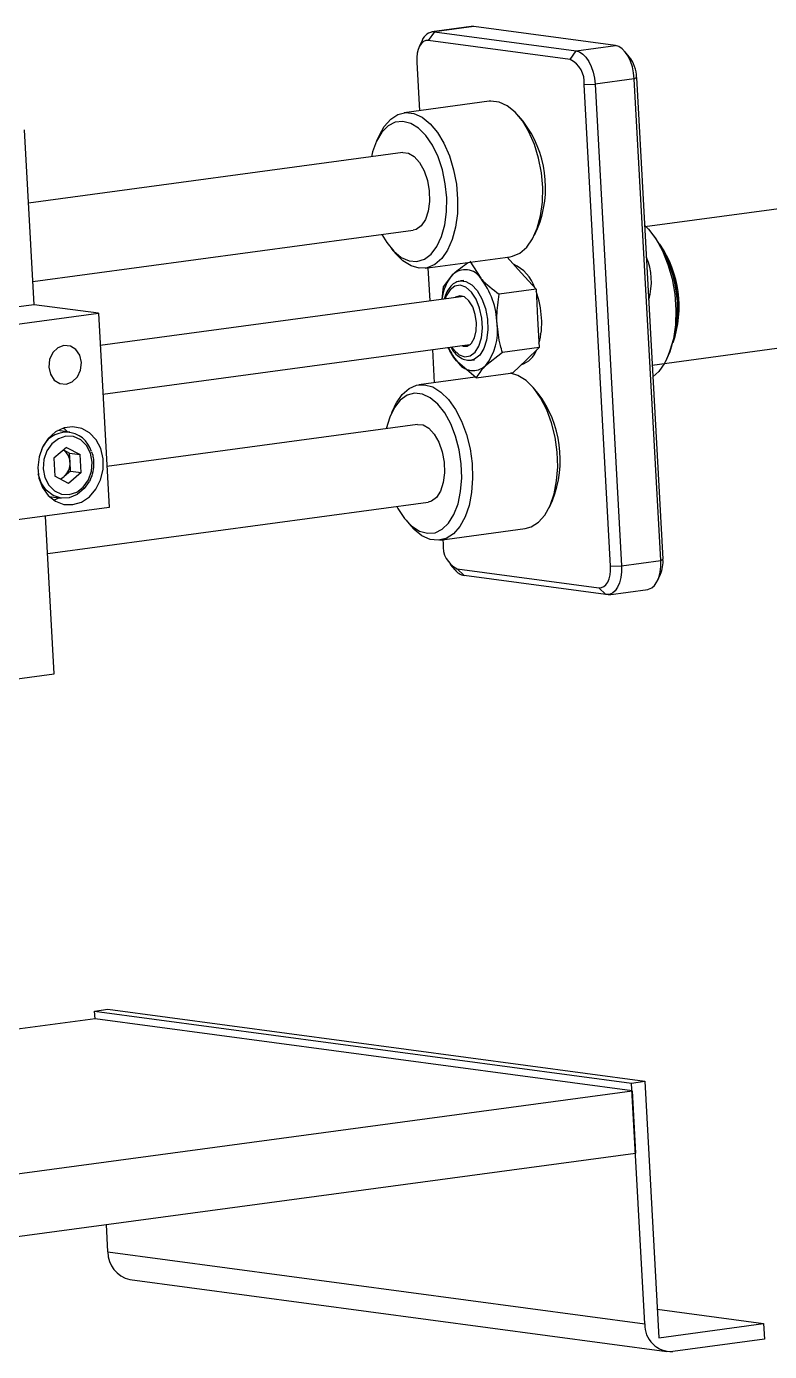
# Model space of a CAD drawing. Header units: millimetres. Extents: x 15 to 589, y 5 to 415.
# Drawn here: x 281.8 to 329.2, y 163.3 to 247.8 of the extents above; entities that cross this region are included whole.
import ezdxf

# ---------------------------------------------------------------- set-up
doc = ezdxf.new("R2010")
doc.units = ezdxf.units.MM
doc.layers.get('0').update_dxf_attribs({"lineweight": 25})

msp = doc.modelspace()

# ---------------------------------------------------------------- linework, layer by layer
at = {"color": 18, "linetype": 'Continuous', "lineweight": 25, "true_color": 0x000000}
for p, q in [((310.172, 247.827), (307.668, 247.489)), ((310.331, 247.827), (307.827, 247.489)), ((310.331, 247.827), (310.172, 247.827)), ((319.371, 246.615), (310.331, 247.827)), ((307.046, 246.938), (306.851, 246.524)), ((307.827, 247.489), (307.436, 246.937)), ((316.477, 245.725), (307.436, 246.937)), ((307.827, 247.489), (316.867, 246.277)), ((316.477, 245.725), (316.867, 246.277)), ((316.867, 246.277), (319.371, 246.615)), ((320.256, 245.901), (319.958, 246.248)), ((306.696, 245.561), (306.866, 242.454)), ((320.576, 244.486), (318.071, 244.148)), ((320.576, 244.486), (320.719, 244.579)), ((322.259, 213.768), (320.576, 244.486)), ((320.719, 244.579), (322.402, 213.861)), ((317.38, 244.128), (318.071, 244.148)), ((319.063, 213.41), (317.38, 244.128)), ((318.071, 244.148), (319.754, 213.43)), ((311.318, 243.055), (305.892, 242.322)), ((378.281, 242.751), (321.241, 235.054)), ((377.802, 242.687), (321.241, 235.054)), ((313.48, 241.791), (313.182, 242.138)), ((282.297, 230.086), (281.686, 241.234)), ((304.339, 240.945), (304.143, 240.531)), ((305.809, 239.789), (281.942, 236.568)), ((314.21, 234.522), (314.405, 234.936)), ((282.216, 231.559), (306.478, 234.834)), ((305.068, 233.676), (305.366, 233.329)), ((321.724, 226.239), (378.979, 233.966)), ((321.724, 226.239), (378.979, 233.966)), ((307.23, 232.412), (312.656, 233.145)), ((307.415, 232.437), (307.531, 230.328)), ((310.08, 232.854), (310.779, 231.772)), ((313.367, 232.121), (312.471, 233.12)), ((308.401, 231.233), (308.998, 232.011)), ((309.7, 231.63), (309.491, 231.601)), ((314.308, 231.072), (313.367, 232.121)), ((308.315, 230.434), (308.401, 231.233)), ((314.308, 231.072), (311.962, 230.756)), ((314.308, 231.072), (314.41, 229.213)), ((282.297, 230.086), (277.706, 229.467)), ((286.406, 229.536), (282.297, 230.086)), ((309.677, 230.617), (286.518, 227.492)), ((262.615, 226.325), (286.406, 229.536)), ((286.406, 229.536), (287.085, 217.149)), ((314.41, 229.213), (314.512, 227.354)), ((286.688, 224.387), (310.092, 227.545)), ((314.512, 227.354), (312.166, 227.037)), ((313.672, 226.543), (314.512, 227.354)), ((307.701, 227.223), (307.816, 225.113)), ((310.174, 226.547), (310.382, 226.575)), ((312.166, 227.037), (311.084, 226.194)), ((312.833, 225.733), (313.672, 226.543)), ((310.487, 225.416), (309.304, 226.433)), ((312.833, 225.733), (312.676, 225.712)), ((310.43, 225.466), (306.842, 224.981)), ((314.43, 224.45), (314.132, 224.797)), ((305.288, 223.604), (305.093, 223.19)), ((306.759, 222.448), (286.941, 219.773)), ((284.58, 221.962), (283.821, 222.064)), ((284.371, 220.988), (283.564, 220.299)), ((284.175, 220.82), (284.557, 220.618)), ((284.371, 220.988), (285.242, 220.526)), ((284.557, 220.618), (285.242, 220.526)), ((284.589, 220.043), (284.557, 220.618)), ((283.564, 220.299), (283.627, 219.15)), ((284.62, 219.468), (284.589, 220.043)), ((285.305, 219.376), (285.242, 220.526)), ((284.497, 218.688), (283.627, 219.15)), ((284.216, 219.124), (284.009, 218.947)), ((284.62, 219.468), (284.216, 219.124)), ((285.305, 219.376), (284.497, 218.688)), ((284.62, 219.468), (285.305, 219.376)), ((283.166, 214.218), (307.428, 217.492)), ((283.256, 217.852), (284.015, 217.75)), ((315.159, 217.181), (315.355, 217.595)), ((287.085, 217.149), (263.293, 213.938)), ((283.586, 206.552), (283.036, 216.603)), ((306.018, 216.335), (306.316, 215.988)), ((308.18, 215.071), (313.606, 215.804)), ((308.365, 215.096), (308.379, 214.843)), ((322.259, 213.768), (322.402, 213.861)), ((308.842, 213.521), (309.14, 213.173)), ((309.282, 213.246), (318.322, 212.034)), ((309.727, 212.807), (309.282, 213.246)), ((319.063, 213.41), (319.754, 213.43)), ((319.754, 213.43), (322.259, 213.768)), ((318.767, 211.595), (309.727, 212.807)), ((322.052, 212.483), (322.247, 212.898)), ((318.322, 212.034), (318.767, 211.595)), ((318.926, 211.594), (321.43, 211.932)), ((278.577, 205.876), (283.586, 206.552)), ((286.161, 185.039), (286.996, 185.152)), ((286.996, 185.152), (321.24, 180.56)), ((286.188, 184.544), (280.764, 183.812)), ((286.161, 185.039), (320.405, 180.448)), ((286.188, 184.544), (286.161, 185.039)), ((320.432, 179.952), (286.188, 184.544)), ((320.405, 180.448), (321.24, 180.56)), ((321.246, 165.088), (320.405, 180.448)), ((321.24, 180.56), (322.135, 164.21)), ((274.519, 173.756), (320.432, 179.952)), ((320.432, 179.952), (320.649, 175.988)), ((274.736, 169.793), (320.649, 175.988)), ((287.003, 169.68), (286.906, 171.435)), ((287.003, 169.68), (321.246, 165.088)), ((288.406, 167.923), (322.65, 163.331)), ((322.036, 166.02), (328.813, 165.111)), ((322.135, 164.21), (328.813, 165.111)), ((328.813, 165.111), (328.868, 164.12)), ((328.868, 164.12), (323.024, 163.332))]:
    msp.add_line(p, q, dxfattribs=at)
at = {"color": 18, "true_color": 0x000000}
msp.add_line((310.487, 225.416), (312.676, 225.712), dxfattribs=at)
at = {"color": 18, "linetype": 'Continuous', "lineweight": 25, "true_color": 0x000000, "flags": 128}
for points in [[(307.436, 246.937), (307.278, 246.93), (307.128, 246.866), (306.994, 246.748), (306.879, 246.58), (306.789, 246.368), (306.727, 246.121), (306.696, 245.849), (306.696, 245.561)], [(316.867, 246.277), (317.083, 246.21), (317.295, 246.07), (317.494, 245.861), (317.674, 245.592), (317.826, 245.274), (317.946, 244.918), (318.029, 244.537), (318.071, 244.148)], [(320.576, 244.486), (320.533, 244.875), (320.451, 245.256), (320.331, 245.612), (320.178, 245.93), (319.998, 246.199), (319.799, 246.408), (319.587, 246.548), (319.371, 246.615)], [(312.656, 233.145), (312.8, 233.172), (313.283, 233.38), (313.719, 233.759), (314.093, 234.294), (314.39, 234.967), (314.601, 235.754), (314.717, 236.625), (314.735, 237.55), (314.653, 238.494), (314.475, 239.424), (314.207, 240.306), (313.858, 241.109), (313.442, 241.803), (312.974, 242.363), (312.47, 242.768), (311.948, 243.005), (311.428, 243.065), (311.318, 243.055)], [(304.48, 234.564), (304.789, 234.043), (305.234, 233.496), (305.717, 233.104), (306.217, 232.885), (306.714, 232.848), (307.188, 232.993), (307.618, 233.314), (307.989, 233.8), (308.284, 234.429), (308.491, 235.176), (308.603, 236.01), (308.613, 236.898), (308.523, 237.803), (308.335, 238.687), (308.057, 239.515), (307.701, 240.253), (307.281, 240.871), (306.815, 241.343), (306.321, 241.649), (305.82, 241.778), (305.332, 241.725), (304.878, 241.49), (304.475, 241.085), (304.14, 240.524), (303.888, 239.833), (303.811, 239.519)], [(304.339, 240.945), (304.633, 241.459), (305.04, 241.918), (305.502, 242.213), (306.002, 242.333), (306.522, 242.273), (307.043, 242.036), (307.548, 241.63), (308.016, 241.07), (308.432, 240.377), (308.78, 239.574), (309.049, 238.692), (309.227, 237.762), (309.309, 236.817), (309.291, 235.893), (309.175, 235.022), (308.964, 234.235), (308.667, 233.562), (308.293, 233.026), (307.857, 232.647), (307.374, 232.439), (306.862, 232.409), (306.338, 232.558), (305.823, 232.881), (305.366, 233.329)], [(305.809, 239.789), (306.17, 239.75), (306.54, 239.532), (306.881, 239.149), (307.167, 238.63), (307.377, 238.013), (307.496, 237.344), (307.515, 236.673), (307.432, 236.049), (307.253, 235.518), (306.992, 235.121), (306.668, 234.886), (306.478, 234.834)], [(321.235, 235.154), (321.485, 234.9), (321.96, 234.274), (322.377, 233.518), (322.722, 232.659), (322.984, 231.725), (323.153, 230.75), (323.224, 229.765), (323.195, 228.805), (323.065, 227.902), (322.841, 227.086), (322.528, 226.387), (322.139, 225.827), (321.765, 225.48)], [(309.489, 231.601), (309.83, 231.571), (310.209, 231.362), (310.56, 230.984), (310.857, 230.464), (311.078, 229.84), (311.207, 229.16), (311.233, 228.474), (311.156, 227.832), (310.981, 227.282), (310.721, 226.866)], [(310.425, 227.054), (310.669, 227.45), (310.828, 227.976), (310.89, 228.588), (310.849, 229.237), (310.709, 229.871), (310.481, 230.438), (310.183, 230.892), (309.84, 231.197), (309.48, 231.327), (309.132, 231.273), (308.823, 231.038), (308.579, 230.642), (308.509, 230.46)], [(310.19, 227.639), (310.384, 227.972), (310.496, 228.421), (310.513, 228.939), (310.434, 229.468), (310.268, 229.951), (310.031, 230.336), (309.75, 230.581), (309.456, 230.661), (309.18, 230.565), (309.156, 230.547)], [(284.341, 225.014), (284.735, 225.162), (285.059, 225.477), (285.263, 225.909), (285.317, 226.394), (285.211, 226.857), (284.963, 227.228), (284.61, 227.451), (284.205, 227.492), (283.811, 227.343), (283.488, 227.029), (283.283, 226.597), (283.23, 226.112), (283.335, 225.649), (283.583, 225.278), (283.937, 225.055), (284.341, 225.014)], [(308.924, 227.388), (309.064, 227.2), (309.407, 226.895), (309.767, 226.765), (310.116, 226.819), (310.425, 227.054)], [(310.721, 226.866), (310.394, 226.612), (310.187, 226.549)], [(313.606, 215.804), (314.002, 215.915), (314.463, 216.212), (314.869, 216.673), (315.205, 217.281), (315.459, 218.016), (315.623, 218.849), (315.689, 219.752), (315.655, 220.69), (315.524, 221.632), (315.298, 222.542), (314.988, 223.387), (314.603, 224.137), (314.159, 224.766), (313.67, 225.249), (313.154, 225.57), (312.676, 225.712)], [(305.288, 223.604), (305.401, 223.825), (305.774, 224.363), (306.21, 224.743), (306.693, 224.953), (307.205, 224.985), (307.728, 224.838), (308.244, 224.517), (308.732, 224.033), (309.177, 223.405), (309.562, 222.655), (309.872, 221.809), (310.097, 220.9), (310.229, 219.958), (310.262, 219.019), (310.196, 218.117), (310.033, 217.283), (309.779, 216.549), (309.443, 215.94), (309.037, 215.479), (308.575, 215.183), (308.076, 215.061), (307.556, 215.119), (307.034, 215.354), (306.529, 215.758), (306.316, 215.988)], [(305.43, 217.223), (305.505, 217.083), (305.92, 216.455), (306.383, 215.971), (306.875, 215.65), (307.377, 215.506), (307.866, 215.545), (308.324, 215.765), (308.732, 216.158), (309.073, 216.706), (309.332, 217.388), (309.5, 218.176), (309.569, 219.037), (309.537, 219.936), (309.405, 220.837), (309.179, 221.702), (308.867, 222.497), (308.482, 223.187), (308.041, 223.747), (307.56, 224.151), (307.061, 224.385), (306.563, 224.437), (306.087, 224.307), (305.652, 223.999), (305.275, 223.527), (304.974, 222.908), (304.761, 222.178)], [(284.762, 217.335), (285.32, 217.503), (285.826, 217.842), (286.244, 218.327), (286.542, 218.922), (286.697, 219.584), (286.699, 220.262), (286.547, 220.907), (286.253, 221.471), (285.838, 221.911), (285.333, 222.196), (284.776, 222.305), (284.208, 222.228), (283.67, 221.972), (283.204, 221.556), (282.843, 221.011), (282.614, 220.376), (282.535, 219.7), (282.61, 219.032), (282.836, 218.422), (283.194, 217.915), (283.658, 217.549), (284.194, 217.351), (284.762, 217.335)], [(306.759, 222.448), (307.1, 222.415), (307.471, 222.206), (307.814, 221.832), (308.104, 221.319), (308.318, 220.706), (308.442, 220.039), (308.466, 219.366), (308.388, 218.739), (308.215, 218.202), (307.957, 217.797), (307.636, 217.553), (307.428, 217.492)], [(286, 220.049), (285.892, 220.613), (285.641, 221.101), (285.272, 221.465), (284.821, 221.67), (284.333, 221.696), (283.854, 221.539), (283.432, 221.217), (283.108, 220.759), (282.914, 220.211), (282.869, 219.627), (282.977, 219.063), (283.228, 218.575), (283.597, 218.21), (284.048, 218.005), (284.536, 217.98), (285.015, 218.136), (285.437, 218.459), (285.761, 218.917), (285.954, 219.464), (286, 220.049)], [(284.435, 221.982), (284.276, 222.121), (284.153, 222.211)], [(285.805, 218.821), (285.494, 218.359), (285.053, 217.983), (284.545, 217.774), (284.015, 217.75), (283.51, 217.913), (283.076, 218.248), (282.749, 218.727), (282.561, 219.306), (282.56, 219.31)], [(283.538, 217.623), (283.758, 217.712), (283.87, 217.769)], [(318.322, 212.034), (318.481, 212.041), (318.631, 212.105), (318.765, 212.223), (318.88, 212.391), (318.97, 212.603), (319.031, 212.85), (319.063, 213.122), (319.063, 213.41)], [(319.754, 213.43), (319.754, 213.046), (319.712, 212.682), (319.63, 212.353), (319.51, 212.071), (319.357, 211.847), (319.178, 211.689), (318.979, 211.604), (318.767, 211.595)], [(321.43, 211.932), (321.483, 211.942), (321.682, 212.027), (321.862, 212.185), (322.014, 212.409), (322.134, 212.691), (322.217, 213.02), (322.259, 213.384), (322.259, 213.768)]]:
    msp.add_lwpolyline(points, dxfattribs=at)
at = {"color": 18, "linetype": 'Continuous', "lineweight": 25, "true_color": 0x000000}
for centre, radius, start, end in [((307.815, 246.678), 0.811, 89.13783, 161.28661), ((318.495, 244.541), 2.225, 0.97175, 37.67148), ((315.769, 244.271), 1.618, 354.95592, 64.04266), ((307.943, 237.554), 6.972, 337.94527, 37.42594), ((315.486, 229.846), 7.848, 335.72916, 38.6088), ((316.393, 229.96), 7.043, 341.00427, 34.36693), ((315.88, 229.89), 7.481, 347.7679, 27.60334), ((311.787, 230.333), 2.576, 18.81574, 64.98442), ((311.142, 230.134), 2.85, 138.79918, 173.98004), ((309.788, 231.142), 1.174, 32.45681, 132.26948), ((306.921, 228.747), 4.902, 1.36209, 38.09951), ((308.872, 228.948), 5.796, 2.95484, 20.0912), ((309.856, 228.91), 4.816, 344.50084, 4.0139), ((308.293, 228.402), 3.559, 321.65748, 7.45455), ((312.079, 228.816), 3.658, 203.4473, 220.65506), ((309.775, 227.953), 0.521, 246.83508, 322.78063), ((312.945, 227.687), 1.478, 287.90985, 340.06802), ((310.294, 227.063), 1.174, 212.45707, 312.26923), ((308.79, 220.199), 7.062, 338.36426, 37.00694), ((284.34, 220.274), 1.674, 15.3456, 160.20901), ((283.623, 220.025), 0.965, 1.04416, 55.27799), ((283.457, 219.966), 1.134, 312.0251, 3.87738), ((283.669, 219.758), 0.838, 290.36253, 310.79232), ((309.99, 214.7), 1.618, 174.95583, 244.04296), ((320.38, 213.692), 2.029, 336.94117, 4.7608), ((309.925, 213.777), 0.99, 217.57888, 258.43721), ((288.79, 169.669), 1.788, 179.64717, 257.60146), ((322.934, 165.019), 1.69, 177.64749, 273.05315)]:
    msp.add_arc(centre, radius, start, end, dxfattribs=at)
msp.add_ellipse((314.632, 229.722), major_axis=(6.623, 3.556), ratio=0.665248, start_param=5.720842, end_param=6.241348, dxfattribs=at)
for points, knots in [([(308.998, 232.011), (309.018, 232.03), (309.281, 232.282), (309.65, 232.543), (309.99, 232.785)], [0, 0, 0, 0, 0.076462, 1, 1, 1, 1]), ([(309.491, 231.588), (309.389, 231.569), (309.162, 231.527), (308.866, 231.282), (308.609, 230.93), (308.501, 230.611), (308.447, 230.451)], [0, 0, 0, 0, 0.210393, 0.467353, 0.733957, 1, 1, 1, 1]), ([(310.779, 231.772), (310.801, 231.747), (311.123, 231.393), (311.558, 231.063), (311.962, 230.756)], [0, 0, 0, 0, 0.070215, 1, 1, 1, 1]), ([(311.822, 228.864), (311.816, 229.033), (311.795, 229.664), (311.892, 230.295), (311.962, 230.756)], [0, 0, 0, 0, 0.268633, 1, 1, 1, 1]), ([(312.166, 227.037), (312.121, 227.188), (311.946, 227.775), (311.875, 228.4), (311.822, 228.864)], [0, 0, 0, 0, 0.25755, 1, 1, 1, 1]), ([(309.304, 226.433), (309.282, 226.458), (309.012, 226.761), (308.851, 227.072), (308.703, 227.358)], [0, 0, 0, 0, 0.082094, 1, 1, 1, 1]), ([(308.869, 227.38), (308.948, 227.256), (309.129, 226.976), (309.463, 226.701), (309.834, 226.533), (310.075, 226.547), (310.189, 226.553)], [0, 0, 0, 0, 0.227694, 0.517008, 0.770213, 1, 1, 1, 1]), ([(311.084, 226.194), (311.065, 226.175), (310.785, 225.902), (310.63, 225.65), (310.487, 225.416)], [0, 0, 0, 0, 0.070215, 1, 1, 1, 1]), ([(286.112, 220.081), (286.105, 220.186), (286.089, 220.394), (286.019, 220.584), (285.984, 220.679)], [0, 0, 0, 0, 0.501801, 1, 1, 1, 1]), ([(285.844, 218.833), (285.914, 218.986), (286.063, 219.314), (286.121, 219.753), (286.114, 220.013), (286.112, 220.081)], [0, 0, 0, 0, 0.393674, 0.842104, 1, 1, 1, 1])]:
    msp.add_open_spline(points, degree=3, knots=knots, dxfattribs=at)

doc.saveas('drawing.dxf')
